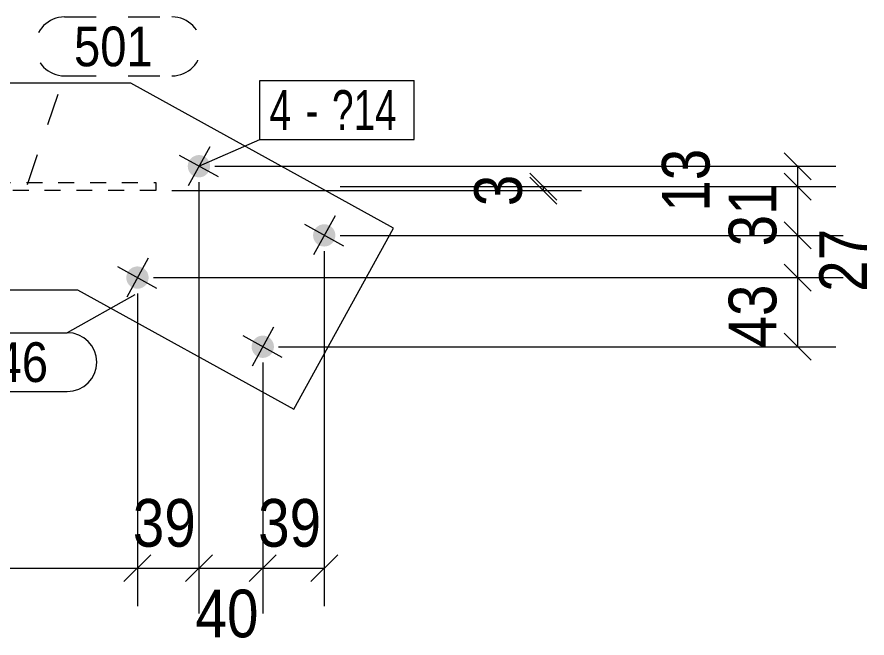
# Model space of a CAD drawing. Header units: millimetres. Extents: x 2 to 825, y 1 to 579.
# Drawn here: x 548.5 to 601.9, y 417.5 to 456.5 of the extents above; entities that cross this region are included whole.
import ezdxf

# ---------------------------------------------------------------- set-up
doc = ezdxf.new("R2010")
doc.units = ezdxf.units.MM
for name, pattern in [('XKITLINE00', [0]), ('XKITLINE01', [4, 1, -1, 1, -1]), ('XKITLINE02', [4, 2, -2])]:
    doc.linetypes.add(name, pattern=pattern)
for name, color, linetype, lineweight in [('Bolt', 3, 'Continuous', 0), ('BoltMark', 7, 'Continuous', 0), ('Dimensions', 7, 'Continuous', 0), ('Part', 2, 'Continuous', 0), ('PartMark', 7, 'Continuous', 0)]:
    doc.layers.add(name, color=color, linetype=linetype, lineweight=lineweight)
doc.styles.add('ARIAL', font='ARIAL.TTF')
doc.styles.add('ARIAL_NARROW', font='ARIALN.TTF')

# ---------------------------------------------------------------- blocks, each defined once
blk = doc.blocks.new('*A99')
at = {"layer": 'Bolt'}
for points in [[(559.535, 446.564), (559.506, 446.583), (559.478, 446.603), (559.452, 446.624), (559.426, 446.647), (559.401, 446.671), (559.378, 446.696), (559.356, 446.723), (559.335, 446.75), (559.316, 446.778), (559.298, 446.808), (559.281, 446.838), (559.266, 446.869), (559.253, 446.9), (559.241, 446.932), (559.23, 446.965), (559.222, 446.998), (559.215, 447.032), (559.209, 447.066), (559.206, 447.1), (559.203, 447.134), (559.203, 447.169), (559.204, 447.203), (559.207, 447.237), (559.212, 447.271), (559.218, 447.305), (559.226, 447.338), (559.236, 447.371), (559.247, 447.404), (559.26, 447.436), (559.274, 447.467), (559.29, 447.498), (559.308, 447.527), (559.326, 447.556), (559.346, 447.584), (559.368, 447.611), (559.391, 447.636), (559.415, 447.661), (559.44, 447.684), (559.466, 447.706), (559.494, 447.727), (559.522, 447.746), (559.551, 447.764), (559.581, 447.781), (559.612, 447.796), (559.644, 447.81), (559.676, 447.821), (559.709, 447.832), (559.742, 447.841), (559.776, 447.848), (559.81, 447.853), (559.844, 447.857), (559.878, 447.859), (559.912, 447.859), (559.947, 447.858), (559.981, 447.855), (560.015, 447.85), (560.049, 447.844), (560.082, 447.836), (560.115, 447.826), (560.148, 447.815), (560.18, 447.802), (560.211, 447.788), (560.241, 447.772), (560.271, 447.755), (560.3, 447.736), (560.328, 447.716), (560.354, 447.694), (560.38, 447.672), (560.405, 447.648), (560.428, 447.622), (560.45, 447.596), (560.471, 447.569), (560.49, 447.54), (560.508, 447.511), (560.525, 447.481), (560.54, 447.45), (560.553, 447.418), (560.565, 447.386), (560.576, 447.353), (560.584, 447.32), (560.591, 447.287), (560.597, 447.253), (560.601, 447.218), (560.603, 447.184), (560.603, 447.15), (560.602, 447.115), (560.599, 447.081), (560.594, 447.047), (560.588, 447.013), (560.58, 446.98), (560.57, 446.947), (560.559, 446.915), (560.546, 446.883), (560.532, 446.851), (560.516, 446.821), (560.499, 446.791), (560.48, 446.763), (560.46, 446.735), (560.438, 446.708), (560.415, 446.682), (560.391, 446.658), (560.366, 446.634), (560.34, 446.612), (560.312, 446.591), (560.284, 446.572), (560.255, 446.554), (560.225, 446.538), (560.194, 446.522), (560.162, 446.509), (560.13, 446.497), (560.097, 446.487), (560.064, 446.478), (560.03, 446.471), (559.996, 446.466), (559.962, 446.462), (559.928, 446.46), (559.894, 446.459), (559.859, 446.461), (559.825, 446.464), (559.791, 446.468), (559.757, 446.475), (559.724, 446.483), (559.691, 446.492), (559.658, 446.503), (559.626, 446.516), (559.595, 446.531), (559.565, 446.546)], [(567.414, 442.214), (567.386, 442.233), (567.358, 442.253), (567.331, 442.275), (567.305, 442.298), (567.281, 442.322), (567.257, 442.347), (567.235, 442.373), (567.215, 442.401), (567.195, 442.429), (567.177, 442.458), (567.161, 442.488), (567.146, 442.519), (567.132, 442.551), (567.12, 442.583), (567.11, 442.616), (567.101, 442.649), (567.094, 442.683), (567.089, 442.717), (567.085, 442.751), (567.083, 442.785), (567.082, 442.819), (567.084, 442.854), (567.087, 442.888), (567.091, 442.922), (567.098, 442.956), (567.106, 442.989), (567.115, 443.022), (567.127, 443.055), (567.139, 443.087), (567.154, 443.118), (567.17, 443.148), (567.187, 443.178), (567.206, 443.207), (567.226, 443.235), (567.247, 443.261), (567.27, 443.287), (567.294, 443.312), (567.319, 443.335), (567.346, 443.357), (567.373, 443.378), (567.401, 443.397), (567.431, 443.415), (567.461, 443.432), (567.492, 443.447), (567.523, 443.46), (567.555, 443.472), (567.588, 443.483), (567.621, 443.491), (567.655, 443.498), (567.689, 443.504), (567.723, 443.507), (567.757, 443.51), (567.792, 443.51), (567.826, 443.509), (567.86, 443.506), (567.894, 443.501), (567.928, 443.495), (567.962, 443.487), (567.995, 443.477), (568.027, 443.466), (568.059, 443.453), (568.09, 443.439), (568.121, 443.423), (568.15, 443.405), (568.179, 443.387), (568.207, 443.367), (568.234, 443.345), (568.259, 443.322), (568.284, 443.298), (568.307, 443.273), (568.329, 443.247), (568.35, 443.219), (568.37, 443.191), (568.388, 443.162), (568.404, 443.132), (568.419, 443.101), (568.433, 443.069), (568.445, 443.037), (568.455, 443.004), (568.464, 442.971), (568.471, 442.937), (568.476, 442.903), (568.48, 442.869), (568.482, 442.835), (568.482, 442.801), (568.481, 442.766), (568.478, 442.732), (568.473, 442.698), (568.467, 442.664), (568.459, 442.631), (568.449, 442.598), (568.438, 442.565), (568.425, 442.533), (568.411, 442.502), (568.395, 442.472), (568.378, 442.442), (568.359, 442.413), (568.339, 442.385), (568.317, 442.359), (568.295, 442.333), (568.271, 442.308), (568.245, 442.285), (568.219, 442.263), (568.192, 442.242), (568.163, 442.223), (568.134, 442.205), (568.104, 442.188), (568.073, 442.173), (568.041, 442.16), (568.009, 442.148), (567.976, 442.137), (567.943, 442.129), (567.91, 442.122), (567.876, 442.116), (567.842, 442.112), (567.807, 442.11), (567.773, 442.11), (567.739, 442.111), (567.704, 442.114), (567.67, 442.119), (567.637, 442.125), (567.603, 442.133), (567.57, 442.143), (567.538, 442.154), (567.506, 442.167), (567.475, 442.181), (567.444, 442.197)], [(555.669, 439.56), (555.64, 439.579), (555.612, 439.599), (555.586, 439.62), (555.56, 439.643), (555.535, 439.667), (555.512, 439.692), (555.49, 439.719), (555.469, 439.746), (555.45, 439.774), (555.432, 439.804), (555.415, 439.834), (555.4, 439.865), (555.387, 439.896), (555.375, 439.929), (555.364, 439.961), (555.356, 439.995), (555.349, 440.028), (555.343, 440.062), (555.339, 440.096), (555.337, 440.131), (555.337, 440.165), (555.338, 440.199), (555.341, 440.233), (555.346, 440.267), (555.352, 440.301), (555.36, 440.335), (555.37, 440.368), (555.381, 440.4), (555.394, 440.432), (555.408, 440.463), (555.424, 440.494), (555.441, 440.523), (555.46, 440.552), (555.48, 440.58), (555.502, 440.607), (555.525, 440.632), (555.549, 440.657), (555.574, 440.68), (555.6, 440.702), (555.628, 440.723), (555.656, 440.743), (555.685, 440.761), (555.715, 440.777), (555.746, 440.792), (555.778, 440.806), (555.81, 440.818), (555.843, 440.828), (555.876, 440.837), (555.91, 440.844), (555.944, 440.849), (555.978, 440.853), (556.012, 440.855), (556.046, 440.855), (556.081, 440.854), (556.115, 440.851), (556.149, 440.846), (556.183, 440.84), (556.216, 440.832), (556.249, 440.822), (556.282, 440.811), (556.314, 440.798), (556.345, 440.784), (556.375, 440.768), (556.405, 440.751), (556.434, 440.732), (556.462, 440.712), (556.488, 440.69), (556.514, 440.668), (556.539, 440.644), (556.562, 440.618), (556.584, 440.592), (556.605, 440.565), (556.624, 440.536), (556.642, 440.507), (556.659, 440.477), (556.674, 440.446), (556.687, 440.415), (556.699, 440.382), (556.71, 440.35), (556.718, 440.316), (556.725, 440.283), (556.731, 440.249), (556.734, 440.215), (556.737, 440.18), (556.737, 440.146), (556.736, 440.112), (556.733, 440.077), (556.728, 440.043), (556.722, 440.01), (556.714, 439.976), (556.704, 439.943), (556.693, 439.911), (556.68, 439.879), (556.666, 439.848), (556.65, 439.817), (556.632, 439.787), (556.614, 439.759), (556.594, 439.731), (556.572, 439.704), (556.549, 439.678), (556.525, 439.654), (556.5, 439.63), (556.474, 439.608), (556.446, 439.588), (556.418, 439.568), (556.389, 439.55), (556.359, 439.534), (556.328, 439.519), (556.296, 439.505), (556.264, 439.493), (556.231, 439.483), (556.198, 439.474), (556.164, 439.467), (556.13, 439.462), (556.096, 439.458), (556.062, 439.456), (556.028, 439.455), (555.993, 439.457), (555.959, 439.46), (555.925, 439.464), (555.891, 439.471), (555.858, 439.479), (555.825, 439.488), (555.792, 439.5), (555.76, 439.512), (555.729, 439.527), (555.699, 439.543)], [(563.548, 435.211), (563.52, 435.229), (563.492, 435.25), (563.465, 435.271), (563.439, 435.294), (563.415, 435.318), (563.391, 435.343), (563.369, 435.369), (563.348, 435.397), (563.329, 435.425), (563.311, 435.454), (563.295, 435.485), (563.28, 435.515), (563.266, 435.547), (563.254, 435.579), (563.244, 435.612), (563.235, 435.645), (563.228, 435.679), (563.223, 435.713), (563.219, 435.747), (563.217, 435.781), (563.216, 435.816), (563.218, 435.85), (563.221, 435.884), (563.225, 435.918), (563.232, 435.952), (563.24, 435.985), (563.249, 436.018), (563.26, 436.051), (563.273, 436.083), (563.288, 436.114), (563.303, 436.144), (563.321, 436.174), (563.34, 436.203), (563.36, 436.231), (563.381, 436.257), (563.404, 436.283), (563.428, 436.308), (563.453, 436.331), (563.48, 436.353), (563.507, 436.374), (563.535, 436.393), (563.565, 436.411), (563.595, 436.428), (563.626, 436.443), (563.657, 436.456), (563.689, 436.468), (563.722, 436.479), (563.755, 436.487), (563.789, 436.494), (563.823, 436.5), (563.857, 436.504), (563.891, 436.506), (563.926, 436.506), (563.96, 436.505), (563.994, 436.502), (564.028, 436.497), (564.062, 436.491), (564.096, 436.483), (564.129, 436.473), (564.161, 436.462), (564.193, 436.449), (564.224, 436.435), (564.255, 436.419), (564.284, 436.402), (564.313, 436.383), (564.341, 436.363), (564.368, 436.341), (564.393, 436.318), (564.418, 436.294), (564.441, 436.269), (564.463, 436.243), (564.484, 436.215), (564.504, 436.187), (564.522, 436.158), (564.538, 436.128), (564.553, 436.097), (564.567, 436.065), (564.579, 436.033), (564.589, 436), (564.598, 435.967), (564.605, 435.933), (564.61, 435.899), (564.614, 435.865), (564.616, 435.831), (564.616, 435.797), (564.615, 435.762), (564.612, 435.728), (564.607, 435.694), (564.601, 435.66), (564.593, 435.627), (564.583, 435.594), (564.572, 435.561), (564.559, 435.53), (564.545, 435.498), (564.529, 435.468), (564.512, 435.438), (564.493, 435.409), (564.473, 435.382), (564.451, 435.355), (564.429, 435.329), (564.405, 435.305), (564.379, 435.281), (564.353, 435.259), (564.326, 435.238), (564.297, 435.219), (564.268, 435.201), (564.238, 435.184), (564.207, 435.169), (564.175, 435.156), (564.143, 435.144), (564.11, 435.134), (564.077, 435.125), (564.044, 435.118), (564.01, 435.112), (563.976, 435.109), (563.941, 435.107), (563.907, 435.106), (563.873, 435.107), (563.838, 435.11), (563.804, 435.115), (563.77, 435.121), (563.737, 435.129), (563.704, 435.139), (563.672, 435.15), (563.64, 435.163), (563.609, 435.177), (563.578, 435.193)]]:
    blk.add_hatch(color=3, dxfattribs=at).paths.add_polyline_path(points, flags=17)
at = {"layer": 'Bolt', "color": 3, "linetype": 'XKITLINE00', "lineweight": 0}
for p, q in [((560.58, 448.385), (559.226, 445.934)), ((561.129, 446.483), (558.677, 447.836)), ((568.459, 444.036), (567.106, 441.584)), ((569.008, 442.133), (566.557, 443.487)), ((556.714, 441.381), (555.36, 438.93)), ((557.263, 439.479), (554.811, 440.832)), ((564.593, 437.032), (563.24, 434.58)), ((565.142, 435.13), (562.691, 436.483))]:
    blk.add_line(p, q, dxfattribs=at)
blk = doc.blocks.new('*A103')
at = {"layer": 'Part', "color": 7, "linetype": 'XKITLINE01', "lineweight": 0}
for p, q in [((547.061, 445.63), (547.061, 446.13)), ((547.061, 446.13), (547.061, 446.13)), ((547.061, 446.13), (557.197, 446.13)), ((557.197, 446.13), (557.197, 445.63)), ((557.197, 445.63), (547.061, 445.63))]:
    blk.add_line(p, q, dxfattribs=at)
blk = doc.blocks.new('*A104')
at = {"layer": 'Part', "color": 2, "linetype": 'XKITLINE00', "lineweight": 0}
for p, q in [((555.618, 452.38), (547.061, 452.38)), ((572.142, 443.259), (555.618, 452.38)), ((565.86, 431.878), (572.142, 443.259)), ((547.061, 439.38), (552.268, 439.38)), ((552.268, 439.38), (565.86, 431.878))]:
    blk.add_line(p, q, dxfattribs=at)
at = {"layer": 'Part', "color": 7, "linetype": 'XKITLINE01', "lineweight": 0}
blk.add_line((547.061, 452.38), (547.061, 439.38), dxfattribs=at)
blk = doc.blocks.new('*A283')
at = {"layer": 'Dimensions', "color": 7, "linetype": 'XKITLINE00', "lineweight": 0}
for p, q in [((596.713, 441.004), (598.41, 439.307)), ((557.037, 440.155), (599.961, 440.155)), ((597.561, 435.806), (597.561, 440.155)), ((596.713, 436.655), (598.41, 434.958)), ((564.916, 435.806), (599.961, 435.806))]:
    blk.add_line(p, q, dxfattribs=at)
at = {"layer": 'Dimensions', "color": 3}
for p in [(597.561, 440.155), (597.561, 435.806)]:
    blk.add_point(p, dxfattribs=at)
at = {"layer": 'Dimensions', "color": 3, "style": 'ARIAL', "width": 0.85}
blk.add_text('43', height=3, rotation=90.0002, dxfattribs=at).set_placement((596.211, 435.756))
blk = doc.blocks.new('*A284')
at = {"layer": 'Dimensions', "color": 7, "linetype": 'XKITLINE00', "lineweight": 0}
for p, q in [((596.713, 443.658), (598.41, 441.961)), ((568.782, 442.81), (600.411, 442.81)), ((597.561, 440.155), (597.561, 442.81)), ((596.713, 441.004), (598.41, 439.307)), ((557.037, 440.155), (600.411, 440.155))]:
    blk.add_line(p, q, dxfattribs=at)
at = {"layer": 'Dimensions', "color": 3}
for p in [(597.561, 442.81), (597.561, 440.155)]:
    blk.add_point(p, dxfattribs=at)
at = {"layer": 'Dimensions', "color": 3, "style": 'ARIAL', "width": 0.85}
blk.add_text('27', height=3, rotation=90.0002, dxfattribs=at).set_placement((601.911, 439.258))
blk = doc.blocks.new('*A285')
at = {"layer": 'Dimensions', "color": 7, "linetype": 'XKITLINE00', "lineweight": 0}
for p, q in [((596.713, 446.729), (598.41, 445.032)), ((568.782, 445.88), (599.961, 445.88)), ((597.561, 442.81), (597.561, 445.88)), ((596.713, 443.658), (598.41, 441.961)), ((568.782, 442.81), (599.961, 442.81))]:
    blk.add_line(p, q, dxfattribs=at)
at = {"layer": 'Dimensions', "color": 3}
for p in [(597.561, 445.88), (597.561, 442.81)]:
    blk.add_point(p, dxfattribs=at)
at = {"layer": 'Dimensions', "color": 3, "style": 'ARIAL', "width": 0.85}
blk.add_text('31', height=3, rotation=90.0002, dxfattribs=at).set_placement((596.211, 442.12))
blk = doc.blocks.new('*A286')
at = {"layer": 'Dimensions', "color": 7, "linetype": 'XKITLINE00', "lineweight": 0}
for p, q in [((596.713, 448.008), (598.41, 446.311)), ((560.903, 447.159), (599.961, 447.159)), ((597.561, 445.88), (597.561, 447.159)), ((596.713, 446.729), (598.41, 445.032)), ((568.782, 445.88), (599.961, 445.88))]:
    blk.add_line(p, q, dxfattribs=at)
at = {"layer": 'Dimensions', "color": 3}
for p in [(597.561, 447.159), (597.561, 445.88)]:
    blk.add_point(p, dxfattribs=at)
at = {"layer": 'Dimensions', "color": 3, "style": 'ARIAL', "width": 0.85}
blk.add_text('13', height=3, rotation=90.0002, dxfattribs=at).set_placement((592.011, 444.295))
blk = doc.blocks.new('*A287')
at = {"layer": 'Dimensions', "color": 7, "linetype": 'XKITLINE00', "lineweight": 0}
for p, q in [((580.713, 446.729), (582.41, 445.032)), ((580.713, 446.479), (582.41, 444.782)), ((568.782, 445.88), (583.961, 445.88)), ((581.561, 445.63), (581.561, 445.88)), ((558.197, 445.63), (583.961, 445.63))]:
    blk.add_line(p, q, dxfattribs=at)
at = {"layer": 'Dimensions', "color": 3}
for p in [(581.561, 445.88), (581.561, 445.63)]:
    blk.add_point(p, dxfattribs=at)
at = {"layer": 'Dimensions', "color": 3, "style": 'ARIAL', "width": 0.85}
blk.add_text('3', height=3, rotation=90.0002, dxfattribs=at).set_placement((580.211, 444.643))
blk = doc.blocks.new('*A288')
at = {"layer": 'Dimensions', "color": 7, "linetype": 'XKITLINE00', "lineweight": 0}
for p, q in [((556.037, 439.155), (556.037, 419.48)), ((529.561, 434.806), (529.561, 419.48)), ((530.41, 422.729), (528.713, 421.032)), ((556.886, 422.729), (555.188, 421.032)), ((529.561, 421.88), (556.037, 421.88))]:
    blk.add_line(p, q, dxfattribs=at)
at = {"layer": 'Dimensions', "color": 3}
for p in [(529.561, 421.88), (556.037, 421.88)]:
    blk.add_point(p, dxfattribs=at)
at = {"layer": 'Dimensions', "color": 3, "style": 'ARIAL', "width": 0.85}
blk.add_text('265', height=3, dxfattribs=at).set_placement((539.461, 423.23))
blk = doc.blocks.new('*A289')
at = {"layer": 'Dimensions', "color": 7, "linetype": 'XKITLINE00', "lineweight": 0}
for p, q in [((559.903, 446.159), (559.903, 419.48)), ((556.037, 439.155), (556.037, 419.48)), ((556.886, 422.729), (555.188, 421.032)), ((560.752, 422.729), (559.054, 421.032)), ((556.037, 421.88), (559.903, 421.88))]:
    blk.add_line(p, q, dxfattribs=at)
at = {"layer": 'Dimensions', "color": 3}
for p in [(556.037, 421.88), (559.903, 421.88)]:
    blk.add_point(p, dxfattribs=at)
at = {"layer": 'Dimensions', "color": 3, "style": 'ARIAL', "width": 0.85}
blk.add_text('39', height=3, dxfattribs=at).set_placement((555.745, 423.23))
blk = doc.blocks.new('*A290')
at = {"layer": 'Dimensions', "color": 7, "linetype": 'XKITLINE00', "lineweight": 0}
for p, q in [((559.903, 446.159), (559.903, 419.03)), ((563.916, 434.806), (563.916, 419.03)), ((560.752, 422.729), (559.054, 421.032)), ((564.765, 422.729), (563.068, 421.032)), ((559.903, 421.88), (563.916, 421.88))]:
    blk.add_line(p, q, dxfattribs=at)
at = {"layer": 'Dimensions', "color": 3}
for p in [(559.903, 421.88), (563.916, 421.88)]:
    blk.add_point(p, dxfattribs=at)
at = {"layer": 'Dimensions', "color": 3, "style": 'ARIAL', "width": 0.85}
blk.add_text('40', height=3, dxfattribs=at).set_placement((559.685, 417.53))
blk = doc.blocks.new('*A291')
at = {"layer": 'Dimensions', "color": 7, "linetype": 'XKITLINE00', "lineweight": 0}
for p, q in [((567.782, 441.81), (567.782, 419.48)), ((563.916, 434.806), (563.916, 419.48)), ((564.765, 422.729), (563.068, 421.032)), ((568.631, 422.729), (566.934, 421.032)), ((563.916, 421.88), (567.782, 421.88))]:
    blk.add_line(p, q, dxfattribs=at)
at = {"layer": 'Dimensions', "color": 3}
for p in [(563.916, 421.88), (567.782, 421.88)]:
    blk.add_point(p, dxfattribs=at)
at = {"layer": 'Dimensions', "color": 3, "style": 'ARIAL', "width": 0.85}
blk.add_text('39', height=3, dxfattribs=at).set_placement((563.624, 423.23))
blk = doc.blocks.new('*A293')
at = {"layer": 'BoltMark', "color": 7, "linetype": 'XKITLINE00', "lineweight": 0}
for p, q in [((563.742, 452.545), (573.431, 452.545)), ((563.742, 448.845), (563.742, 452.545)), ((573.431, 448.845), (573.431, 452.545)), ((559.903, 447.159), (563.742, 448.845)), ((563.742, 448.845), (573.431, 448.845))]:
    blk.add_line(p, q, dxfattribs=at)
at = {"layer": 'BoltMark', "color": 3, "style": 'ARIAL_NARROW', "width": 0.85}
for s, p in [('4', (564.342, 449.445)), ('?14', (568.272, 449.445)), ('-', (566.612, 449.445))]:
    blk.add_text(s, height=2.5, dxfattribs=at).set_placement(p)
blk = doc.blocks.new('*A298')
at = {"layer": 'PartMark', "color": 7, "linetype": 'XKITLINE00', "lineweight": 0}
for p, q in [((555.87, 439.081), (551.627, 436.688)), ((544.864, 436.688), (551.627, 436.688)), ((544.864, 432.988), (551.627, 432.988))]:
    blk.add_line(p, q, dxfattribs=at)
for centre, start, end in [((544.864, 434.838), 90, 270), ((551.627, 434.838), 270, 90)]:
    blk.add_arc(centre, 1.85, start, end, dxfattribs=at)
at = {"layer": 'PartMark', "color": 3, "style": 'ARIAL', "width": 0.85}
blk.add_text('446', height=2.5, dxfattribs=at).set_placement((545.464, 433.588))
blk = doc.blocks.new('*A299')
at = {"layer": 'PartMark', "color": 7, "linetype": 'XKITLINE02', "lineweight": 0}
for p, q in [((551.447, 456.545), (558.209, 456.545)), ((549.118, 446.001), (551.447, 452.845)), ((551.447, 452.845), (558.209, 452.845))]:
    blk.add_line(p, q, dxfattribs=at)
for centre, start, end in [((551.447, 454.695), 90, 270), ((558.209, 454.695), 270, 90)]:
    blk.add_arc(centre, 1.85, start, end, dxfattribs=at)
at = {"layer": 'PartMark', "color": 3, "style": 'ARIAL', "width": 0.85}
blk.add_text('501', height=2.5, dxfattribs=at).set_placement((552.047, 453.445))

msp = doc.modelspace()

# ---------------------------------------------------------------- block references
at = {"lineweight": 0}
for name in ['*A299', '*A104', '*A293', '*A99', '*A286', '*A287', '*A285', '*A103', '*A289', '*A290', '*A284', '*A291', '*A283', '*A288', '*A298']:
    msp.add_blockref(name, (0, 0), dxfattribs=at)

doc.saveas('drawing.dxf')
